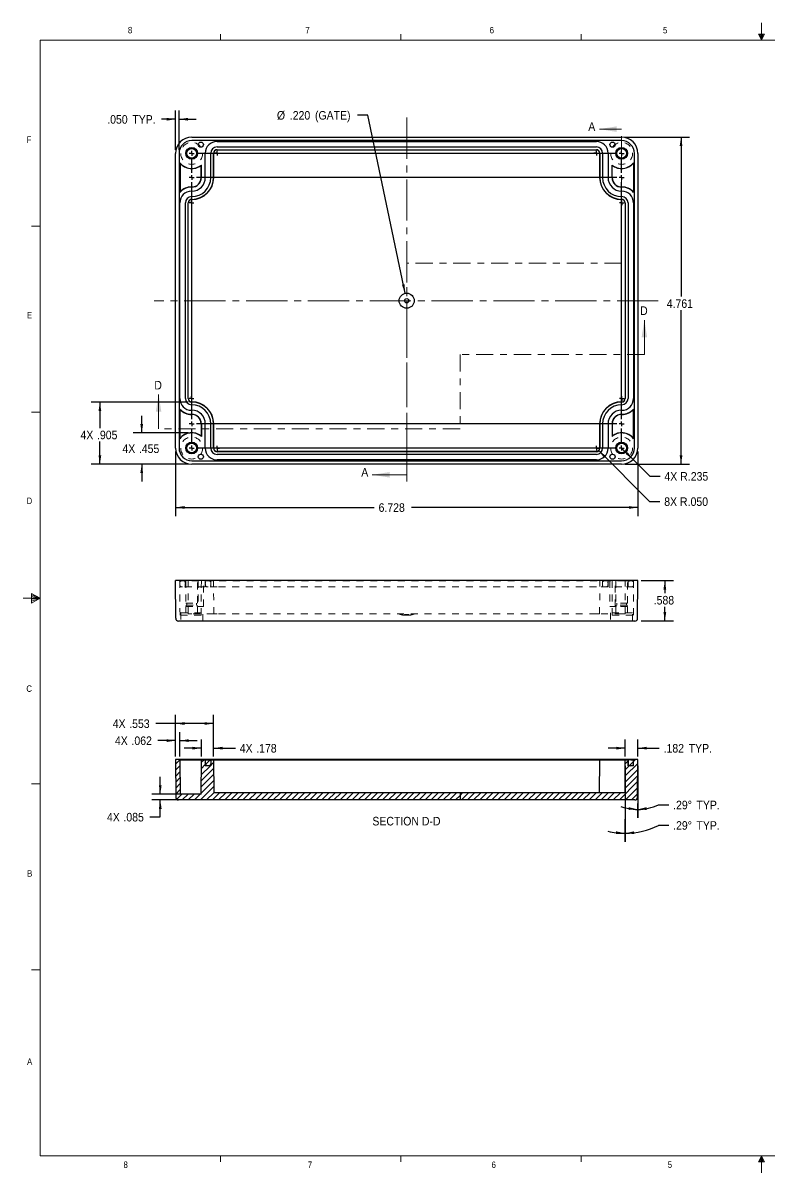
# Model space of a CAD drawing. Header units: inches. Extents: x 0.3 to 21.8, y 0.2 to 27.1.
# Drawn here: x 0.27 to 11.15, y 0.16 to 16.91 of the extents above; entities that cross this region are included whole.
import ezdxf

# ---------------------------------------------------------------- set-up
doc = ezdxf.new("R2010")
doc.units = ezdxf.units.IN
doc.header["$MEASUREMENT"] = 0
for name, pattern in [('SLD-Center', [0.75, 0.6, -0.05, 0.05, -0.05]), ('SLD-Dashed', [0.075, 0.05, -0.025]), ('SLD-Solid', [0]), ('SLD-Thin-Thick-Chain', [0.4, 0.25, -0.05, 0.05, -0.05])]:
    doc.linetypes.add(name, pattern=pattern)
doc.layers.add('SLD-0', color=7, linetype='SLD-Solid')
doc.styles.add('SLDTEXTSTYLE1', font='GOTHIC.TTF', dxfattribs={"width": 0.913})
doc.dimstyles.new('SLDDIMSTYLE0', dxfattribs={"dimtxt": 0.125, "dimasz": 0.13, "dimexe": 0, "dimexo": 0.0625, "dimgap": 0.03125, "dimtad": 0, "dimtih": 1, "dimtoh": 1, "dimdec": 3, "dimrnd": 1e-09, "dimzin": 12, "dimdsep": 46, "dimtxsty": 'SLDTEXTSTYLE1', "dimsah": 1, "dimcen": 0.09, "dimadec": 0, "dimazin": 3, "dimtfac": 1, "dimtdec": 3, "dimtofl": 0, "dimtmove": 0, "dimatfit": 3, "dimfxl": 1, "dimfrac": 2, "dimtolj": 1, "dimtzin": 12, "dimarcsym": 0})
doc.dimstyles.new('SLDDIMSTYLE1', dxfattribs={"dimtxt": 0.125, "dimasz": 0.13, "dimexe": 0, "dimexo": 0.0625, "dimgap": 0.03125, "dimtad": 0, "dimtih": 1, "dimtoh": 1, "dimdec": 3, "dimrnd": 1e-09, "dimzin": 12, "dimdsep": 46, "dimtxsty": 'SLDTEXTSTYLE1', "dimsah": 1, "dimcen": 0, "dimadec": 0, "dimazin": 3, "dimtfac": 1, "dimtdec": 3, "dimtofl": 0, "dimtmove": 0, "dimatfit": 3, "dimfxl": 1, "dimfrac": 2, "dimtolj": 1, "dimtzin": 12, "dimarcsym": 0})
doc.dimstyles.new('SLDDIMSTYLE13', dxfattribs={"dimtxt": 0.125, "dimasz": 0.13, "dimexe": 0, "dimexo": 0.0625, "dimgap": 0.03125, "dimtad": 0, "dimtih": 1, "dimtoh": 1, "dimdec": 4, "dimzin": 12, "dimdsep": 46, "dimtxsty": 'SLDTEXTSTYLE1', "dimsah": 1, "dimcen": 0.09, "dimazin": 3, "dimtfac": 1, "dimtofl": 0, "dimtmove": 0, "dimatfit": 3, "dimfxl": 1, "dimfrac": 2, "dimtolj": 1, "dimtzin": 12, "dimarcsym": 0})
doc.dimstyles.new('SLDDIMSTYLE2', dxfattribs={"dimtxt": 0.125, "dimasz": 0.13, "dimexe": 0, "dimexo": 0.0625, "dimgap": 0.03125, "dimtad": 0, "dimtih": 1, "dimtoh": 1, "dimdec": 3, "dimrnd": 1e-09, "dimzin": 4, "dimdsep": 46, "dimtxsty": 'SLDTEXTSTYLE1', "dimsah": 1, "dimcen": 0, "dimadec": 0, "dimazin": 1, "dimtfac": 1, "dimtdec": 3, "dimtofl": 0, "dimtmove": 0, "dimatfit": 3, "dimfxl": 1, "dimfrac": 2, "dimtolj": 1, "dimtzin": 12, "dimarcsym": 0})
doc.dimstyles.new('SLDDIMSTYLE3', dxfattribs={"dimtxt": 0.125, "dimasz": 0.13, "dimexe": 0, "dimexo": 0.0625, "dimgap": 0.03125, "dimtad": 0, "dimtih": 1, "dimtoh": 1, "dimdec": 3, "dimrnd": 1e-09, "dimzin": 12, "dimdsep": 46, "dimtxsty": 'SLDTEXTSTYLE1', "dimsah": 1, "dimcen": 0.09, "dimadec": 0, "dimazin": 3, "dimtfac": 1, "dimtdec": 3, "dimtmove": 0, "dimatfit": 0, "dimfxl": 1, "dimfrac": 2, "dimtolj": 1, "dimtzin": 12, "dimarcsym": 0})
doc.dimstyles.new('SLDDIMSTYLE4', dxfattribs={"dimtxt": 0.125, "dimasz": 0.13, "dimexe": 0, "dimexo": 0.0625, "dimgap": 0.03125, "dimtad": 0, "dimtih": 1, "dimtoh": 1, "dimdec": 3, "dimrnd": 1e-09, "dimzin": 4, "dimdsep": 46, "dimtxsty": 'SLDTEXTSTYLE1', "dimsah": 1, "dimcen": 0.09, "dimadec": 0, "dimazin": 1, "dimtfac": 1, "dimtdec": 3, "dimtmove": 0, "dimatfit": 0, "dimfxl": 1, "dimfrac": 2, "dimtolj": 1, "dimtzin": 12, "dimarcsym": 0})
doc.dimstyles.new('SLDDIMSTYLE5', dxfattribs={"dimtxt": 0.125, "dimasz": 0.13, "dimexe": 0, "dimexo": 0.0625, "dimgap": 0.03125, "dimtad": 0, "dimtih": 1, "dimtoh": 1, "dimdec": 3, "dimrnd": 1e-09, "dimzin": 4, "dimdsep": 46, "dimtxsty": 'SLDTEXTSTYLE1', "dimsah": 1, "dimcen": 0, "dimadec": 0, "dimazin": 1, "dimtfac": 1, "dimtdec": 3, "dimtofl": 0, "dimtmove": 0, "dimatfit": 3, "dimfxl": 1, "dimfrac": 2, "dimtolj": 1, "dimtzin": 12, "dimarcsym": 0})

# ---------------------------------------------------------------- blocks, each defined once
blk = doc.blocks.new('*D9')
at = {"layer": 'SLD-0'}
for p, q in [((9.037, 15.245), (9.977, 15.245)), ((9.852, 15.245), (9.852, 12.924)), ((9.852, 10.484), (9.852, 12.725)), ((9.037, 10.484), (9.977, 10.484))]:
    blk.add_line(p, q, dxfattribs=at)
for points in [[(9.852, 15.245), (9.832, 15.115), (9.872, 15.115)], [(9.852, 10.484), (9.872, 10.614), (9.832, 10.614)]]:
    blk.add_solid(points, dxfattribs=at)
at = {"layer": 'SLD-0', "insert": (9.644, 12.885), "char_height": 0.125, "attachment_point": 1, "style": 'SLDTEXTSTYLE1'}
blk.add_mtext('4.761', dxfattribs=at)
blk = doc.blocks.new('*D10')
at = {"layer": 'SLD-0'}
for p, q in [((2.494, 10.669), (2.494, 9.729)), ((9.222, 10.669), (9.222, 9.729)), ((2.494, 9.854), (5.386, 9.854)), ((9.222, 9.854), (5.927, 9.854))]:
    blk.add_line(p, q, dxfattribs=at)
for points in [[(2.494, 9.854), (2.624, 9.834), (2.624, 9.874)], [(9.222, 9.854), (9.092, 9.874), (9.092, 9.834)]]:
    blk.add_solid(points, dxfattribs=at)
at = {"layer": 'SLD-0', "insert": (5.449, 9.915), "char_height": 0.125, "attachment_point": 1, "style": 'SLDTEXTSTYLE1'}
blk.add_mtext('6.728', dxfattribs=at)
blk = doc.blocks.new('*D11')
at = {"layer": 'SLD-0'}
for p, q in [((8.987, 10.719), (9.153, 10.553)), ((9.153, 10.553), (9.397, 10.308)), ((9.397, 10.308), (9.547, 10.308))]:
    blk.add_line(p, q, dxfattribs=at)
blk.add_solid([(9.153, 10.553), (9.075, 10.659), (9.047, 10.631)], dxfattribs=at)
at = {"layer": 'SLD-0', "char_height": 0.125, "attachment_point": 1, "style": 'SLDTEXTSTYLE1'}
for s, insert in [('4X R', (9.61, 10.369)), ('.235', (9.951, 10.369))]:
    blk.add_mtext(s, dxfattribs=dict(at, insert=insert))
blk = doc.blocks.new('*D12')
at = {"layer": 'SLD-0'}
for p, q in [((8.654, 10.681), (9.394, 9.94)), ((9.394, 9.94), (9.544, 9.94))]:
    blk.add_line(p, q, dxfattribs=at)
blk.add_solid([(8.654, 10.681), (8.732, 10.575), (8.76, 10.603)], dxfattribs=at)
at = {"layer": 'SLD-0', "char_height": 0.125, "attachment_point": 1, "style": 'SLDTEXTSTYLE1'}
for s, insert in [('8X R', (9.607, 10.001)), ('.050', (9.948, 10.001))]:
    blk.add_mtext(s, dxfattribs=dict(at, insert=insert))
blk = doc.blocks.new('*D13')
at = {"layer": 'SLD-0'}
for p, q in [((2.001, 10.939), (2.001, 11.189)), ((2.679, 10.939), (1.876, 10.939)), ((2.679, 10.484), (1.876, 10.484)), ((2.001, 10.484), (2.001, 10.234))]:
    blk.add_line(p, q, dxfattribs=at)
for points in [[(2.001, 10.939), (2.021, 11.069), (1.981, 11.069)], [(2.001, 10.484), (1.981, 10.354), (2.021, 10.354)]]:
    blk.add_solid(points, dxfattribs=at)
at = {"layer": 'SLD-0', "char_height": 0.125, "attachment_point": 1, "style": 'SLDTEXTSTYLE1'}
for s, insert in [('4X ', (1.72, 10.772)), ('.455', (1.96, 10.772))]:
    blk.add_mtext(s, dxfattribs=dict(at, insert=insert))
blk = doc.blocks.new('*D14')
at = {"layer": 'SLD-0'}
for p, q in [((2.676, 11.389), (1.267, 11.389)), ((1.392, 11.389), (1.392, 11.011)), ((1.392, 10.484), (1.392, 10.813)), ((2.679, 10.484), (1.267, 10.484))]:
    blk.add_line(p, q, dxfattribs=at)
for points in [[(1.392, 11.389), (1.372, 11.259), (1.412, 11.259)], [(1.392, 10.484), (1.412, 10.614), (1.372, 10.614)]]:
    blk.add_solid(points, dxfattribs=at)
at = {"layer": 'SLD-0', "char_height": 0.125, "attachment_point": 1, "style": 'SLDTEXTSTYLE1'}
for s, insert in [('4X ', (1.11, 10.972)), ('.905', (1.35, 10.972))]:
    blk.add_mtext(s, dxfattribs=dict(at, insert=insert))
blk = doc.blocks.new('*D15')
at = {"layer": 'SLD-0'}
for p, q in [((2.494, 15.06), (2.494, 15.632)), ((2.544, 15.06), (2.544, 15.632)), ((2.494, 15.507), (2.291, 15.507)), ((2.544, 15.507), (2.794, 15.507))]:
    blk.add_line(p, q, dxfattribs=at)
for points in [[(2.494, 15.507), (2.364, 15.527), (2.364, 15.487)], [(2.544, 15.507), (2.674, 15.487), (2.674, 15.527)]]:
    blk.add_solid(points, dxfattribs=at)
at = {"layer": 'SLD-0', "char_height": 0.125, "attachment_point": 1, "style": 'SLDTEXTSTYLE1'}
for s, insert in [('.050', (1.499, 15.567)), (' TYP. ', (1.822, 15.567))]:
    blk.add_mtext(s, dxfattribs=dict(at, insert=insert))
blk = doc.blocks.new('*D16')
at = {"layer": 'SLD-0'}
for p, q in [((5.291, 15.565), (5.141, 15.565)), ((5.835, 12.972), (5.291, 15.565))]:
    blk.add_line(p, q, dxfattribs=at)
blk.add_solid([(5.835, 12.972), (5.828, 13.104), (5.789, 13.096)], dxfattribs=at)
at = {"layer": 'SLD-0', "char_height": 0.125, "attachment_point": 1, "style": 'SLDTEXTSTYLE1'}
for s, insert in [('%%c', (3.969, 15.626)), ('.220', (4.157, 15.626)), (' (GATE)', (4.481, 15.626))]:
    blk.add_mtext(s, dxfattribs=dict(at, insert=insert))
blk = doc.blocks.new('SW_CENTERMARKSYMBOL_0')
at = {"layer": 'SLD-0', "color": 0}
for q in [(-0.035, 0), (0, 0.035), (0, -0.035), (0.035, 0)]:
    blk.add_line((0, 0), q, dxfattribs=at)
blk = doc.blocks.new('SW_CENTERMARKSYMBOL_1')
at = {"layer": 'SLD-0', "color": 0}
for q in [(-0.035, 0), (0, 0.035), (0, -0.035), (0.035, 0)]:
    blk.add_line((0, 0), q, dxfattribs=at)
blk = doc.blocks.new('SW_CENTERMARKSYMBOL_2')
at = {"layer": 'SLD-0', "color": 0}
for q in [(-0.035, 0), (0, 0.035), (0, -0.035), (0.035, 0)]:
    blk.add_line((0, 0), q, dxfattribs=at)
blk = doc.blocks.new('SW_CENTERMARKSYMBOL_3')
at = {"layer": 'SLD-0', "color": 0}
for q in [(-0.035, 0), (0, 0.035), (0, -0.035), (0.035, 0)]:
    blk.add_line((0, 0), q, dxfattribs=at)
blk = doc.blocks.new('SW_CENTERMARKSYMBOL_4')
at = {"layer": 'SLD-0', "color": 0}
for q in [(-0.035, 0), (0, 0.035), (0, -0.035), (0.035, 0)]:
    blk.add_line((0, 0), q, dxfattribs=at)
blk = doc.blocks.new('SW_CENTERMARKSYMBOL_5')
at = {"layer": 'SLD-0', "color": 0}
for q in [(-0.035, 0), (0, 0.035), (0, -0.035), (0.035, 0)]:
    blk.add_line((0, 0), q, dxfattribs=at)
blk = doc.blocks.new('SW_CENTERMARKSYMBOL_6')
at = {"layer": 'SLD-0', "color": 0}
for q in [(-0.035, 0), (0, 0.035), (0, -0.035), (0.035, 0)]:
    blk.add_line((0, 0), q, dxfattribs=at)
blk = doc.blocks.new('SW_CENTERMARKSYMBOL_7')
at = {"layer": 'SLD-0', "color": 0}
for q in [(-0.035, 0), (0, 0.035), (0, -0.035), (0.035, 0)]:
    blk.add_line((0, 0), q, dxfattribs=at)
blk = doc.blocks.new('SW_CENTERMARKSYMBOL_8')
at = {"layer": 'SLD-0', "color": 0}
for p, q in [((-6.258, 4.291), (-6.293, 4.291)), ((-6.258, 4.291), (-6.258, 4.326)), ((-6.258, 4.291), (-6.258, 4.256)), ((-6.258, 4.291), (-6.223, 4.291)), ((-6.258, 4.009), (-6.258, 4.221)), ((-0.07, 4.291), (-6.188, 4.291)), ((0, 4.291), (-0.035, 4.291)), ((0, 4.291), (0, 4.326)), ((0, 4.291), (0, 4.256)), ((0, 4.291), (0.035, 4.291)), ((0, 4.009), (0, 4.221)), ((-6.258, 3.939), (-6.293, 3.939)), ((-6.258, 3.939), (-6.258, 3.974)), ((-6.258, 3.939), (-6.258, 3.904)), ((-6.258, 3.939), (-6.223, 3.939)), ((-6.258, 0.422), (-6.258, 3.869)), ((-0.07, 3.939), (-6.188, 3.939)), ((0, 3.939), (-0.035, 3.939)), ((0, 3.939), (0, 3.974)), ((0, 3.939), (0, 3.904)), ((0, 3.939), (0.035, 3.939)), ((0, 0.422), (0, 3.869)), ((-6.258, 0.352), (-6.293, 0.352)), ((-6.258, 0.352), (-6.258, 0.387)), ((-6.258, 0.352), (-6.258, 0.317)), ((-6.258, 0.352), (-6.223, 0.352)), ((-0.07, 0.352), (-6.188, 0.352)), ((0, 0.352), (-0.035, 0.352)), ((0, 0.352), (0, 0.387)), ((0, 0.352), (0, 0.317)), ((0, 0.352), (0.035, 0.352)), ((-6.258, 0.07), (-6.258, 0.282)), ((0, 0.07), (0, 0.282)), ((-6.258, 0), (-6.293, 0)), ((-6.258, 0), (-6.258, 0.035)), ((-6.258, 0), (-6.258, -0.035)), ((-6.258, 0), (-6.223, 0)), ((-0.07, 0), (-6.188, 0)), ((0, 0), (-0.035, 0)), ((0, 0), (0, 0.035)), ((0, 0), (0, -0.035)), ((0, 0), (0.035, 0))]:
    blk.add_line(p, q, dxfattribs=at)
blk = doc.blocks.new('*D44')
at = {"layer": 'SLD-0'}
for p, q in [((9.272, 8.789), (9.741, 8.789)), ((9.616, 8.789), (9.616, 8.605)), ((9.616, 8.201), (9.616, 8.407)), ((9.272, 8.201), (9.741, 8.201))]:
    blk.add_line(p, q, dxfattribs=at)
for points in [[(9.616, 8.789), (9.596, 8.659), (9.636, 8.659)], [(9.616, 8.201), (9.636, 8.331), (9.596, 8.331)]]:
    blk.add_solid(points, dxfattribs=at)
at = {"layer": 'SLD-0', "insert": (9.454, 8.566), "char_height": 0.125, "attachment_point": 1, "style": 'SLDTEXTSTYLE1'}
blk.add_mtext('.588', dxfattribs=at)
blk = doc.blocks.new('*D45')
at = {"layer": 'SLD-0'}
for p, q in [((9.04, 6.229), (9.04, 6.474)), ((9.222, 6.229), (9.222, 6.474)), ((9.04, 6.349), (8.79, 6.349)), ((9.222, 6.349), (9.535, 6.349))]:
    blk.add_line(p, q, dxfattribs=at)
for points in [[(9.04, 6.349), (8.91, 6.369), (8.91, 6.329)], [(9.222, 6.349), (9.352, 6.329), (9.352, 6.369)]]:
    blk.add_solid(points, dxfattribs=at)
at = {"layer": 'SLD-0', "char_height": 0.125, "attachment_point": 1, "style": 'SLDTEXTSTYLE1'}
for s, insert in [('.182', (9.598, 6.41)), (' TYP.', (9.921, 6.41))]:
    blk.add_mtext(s, dxfattribs=dict(at, insert=insert))
blk = doc.blocks.new('*D46')
at = {"layer": 'SLD-0'}
for p, q in [((2.494, 6.229), (2.494, 6.584)), ((2.556, 6.229), (2.556, 6.584)), ((2.494, 6.459), (2.237, 6.459)), ((2.556, 6.459), (2.806, 6.459))]:
    blk.add_line(p, q, dxfattribs=at)
for points in [[(2.494, 6.459), (2.364, 6.479), (2.364, 6.439)], [(2.556, 6.459), (2.686, 6.439), (2.686, 6.479)]]:
    blk.add_solid(points, dxfattribs=at)
at = {"layer": 'SLD-0', "char_height": 0.125, "attachment_point": 1, "style": 'SLDTEXTSTYLE1'}
for s, insert in [('4X ', (1.611, 6.52)), ('.062', (1.852, 6.52))]:
    blk.add_mtext(s, dxfattribs=dict(at, insert=insert))
blk = doc.blocks.new('*D47')
at = {"layer": 'SLD-0'}
for p, q in [((9.222, 6.094), (9.222, 5.333)), ((9.219, 5.545), (9.218, 5.333)), ((9.524, 5.523), (9.674, 5.523))]:
    blk.add_line(p, q, dxfattribs=at)
for start, end in [(250.2248, 269.71), (270, 294.5935)]:
    blk.add_arc((9.222, 6.183), 0.726, start, end, dxfattribs=at)
for points in [[(9.218, 5.458), (9.091, 5.49), (9.087, 5.45)], [(9.222, 5.458), (9.353, 5.449), (9.35, 5.489)]]:
    blk.add_solid(points, dxfattribs=at)
at = {"layer": 'SLD-0', "char_height": 0.125, "attachment_point": 1, "style": 'SLDTEXTSTYLE1'}
for s, insert in [('.29°', (9.737, 5.584)), (' TYP.', (10.034, 5.584))]:
    blk.add_mtext(s, dxfattribs=dict(at, insert=insert))
blk = doc.blocks.new('*D48')
at = {"layer": 'SLD-0'}
for p, q in [((2.869, 6.229), (2.869, 6.474)), ((3.047, 6.229), (3.047, 6.474)), ((2.869, 6.349), (2.619, 6.349)), ((3.047, 6.349), (3.365, 6.349))]:
    blk.add_line(p, q, dxfattribs=at)
for points in [[(2.869, 6.349), (2.739, 6.369), (2.739, 6.329)], [(3.047, 6.349), (3.177, 6.329), (3.177, 6.369)]]:
    blk.add_solid(points, dxfattribs=at)
at = {"layer": 'SLD-0', "char_height": 0.125, "attachment_point": 1, "style": 'SLDTEXTSTYLE1'}
for s, insert in [('4X ', (3.428, 6.41)), ('.178', (3.668, 6.41))]:
    blk.add_mtext(s, dxfattribs=dict(at, insert=insert))
blk = doc.blocks.new('*D49')
at = {"layer": 'SLD-0'}
for p, q in [((2.494, 6.708), (2.205, 6.708)), ((2.494, 6.229), (2.494, 6.833)), ((3.047, 6.708), (2.494, 6.708)), ((3.047, 6.229), (3.047, 6.833))]:
    blk.add_line(p, q, dxfattribs=at)
for points in [[(2.494, 6.708), (2.624, 6.688), (2.624, 6.728)], [(3.047, 6.708), (2.917, 6.728), (2.917, 6.688)]]:
    blk.add_solid(points, dxfattribs=at)
at = {"layer": 'SLD-0', "char_height": 0.125, "attachment_point": 1, "style": 'SLDTEXTSTYLE1'}
for s, insert in [('4X ', (1.579, 6.768)), ('.553', (1.819, 6.768))]:
    blk.add_mtext(s, dxfattribs=dict(at, insert=insert))
blk = doc.blocks.new('*D50')
at = {"layer": 'SLD-0'}
for p, q in [((2.271, 5.68), (2.271, 5.93)), ((2.819, 5.68), (2.146, 5.68)), ((2.819, 5.595), (2.146, 5.595)), ((2.271, 5.347), (2.271, 5.595)), ((2.121, 5.347), (2.271, 5.347))]:
    blk.add_line(p, q, dxfattribs=at)
for points in [[(2.271, 5.68), (2.291, 5.81), (2.251, 5.81)], [(2.271, 5.595), (2.251, 5.465), (2.291, 5.465)]]:
    blk.add_solid(points, dxfattribs=at)
at = {"layer": 'SLD-0', "char_height": 0.125, "attachment_point": 1, "style": 'SLDTEXTSTYLE1'}
for s, insert in [('4X ', (1.495, 5.407)), ('.085', (1.735, 5.407))]:
    blk.add_mtext(s, dxfattribs=dict(at, insert=insert))
blk = doc.blocks.new('*D51')
at = {"layer": 'SLD-0'}
for p, q in [((9.04, 6.09), (9.04, 4.985)), ((9.037, 5.648), (9.034, 4.985)), ((9.524, 5.226), (9.674, 5.226))]:
    blk.add_line(p, q, dxfattribs=at)
for start, end in [(270, 296.9118), (256.3956, 269.71)]:
    blk.add_arc((9.04, 6.179), 1.07, start, end, dxfattribs=at)
for points in [[(9.035, 5.11), (8.906, 5.138), (8.903, 5.098)], [(9.04, 5.11), (9.171, 5.098), (9.168, 5.138)]]:
    blk.add_solid(points, dxfattribs=at)
at = {"layer": 'SLD-0', "char_height": 0.125, "attachment_point": 1, "style": 'SLDTEXTSTYLE1'}
for s, insert in [('.29°', (9.737, 5.286)), (' TYP.', (10.034, 5.286))]:
    blk.add_mtext(s, dxfattribs=dict(at, insert=insert))

msp = doc.modelspace()

# ---------------------------------------------------------------- hatches: boundary and pattern name
at = {"linetype": 'SLD-Solid', "lineweight": 0}
h = msp.add_hatch(dxfattribs=at)
h.set_pattern_fill('ANSI31', scale=0.5, style=0)
edge = h.paths.add_edge_path(flags=0)
edge.add_line((6.6343, 5.59543), (6.6343, 5.69843))
edge.add_line((6.6343, 5.69843), (3.04936, 5.69843))
edge.add_line((3.04936, 5.69843), (3.04693, 6.17943))
edge.add_line((3.04693, 6.17943), (3.00693, 6.17943))
edge.add_line((3.00693, 6.17943), (3.00693, 6.09343))
edge.add_line((3.00693, 6.09343), (2.92693, 6.09343))
edge.add_line((2.92693, 6.09343), (2.92693, 6.17943))
edge.add_line((2.92693, 6.17943), (2.86893, 6.17943))
edge.add_line((2.86893, 6.17943), (2.8664, 5.68043))
edge.add_line((2.8664, 5.68043), (2.55846, 5.68043))
edge.add_line((2.55846, 5.68043), (2.55593, 6.17943))
edge.add_line((2.55593, 6.17943), (2.54393, 6.17943))
edge.add_line((2.54393, 6.17943), (2.54393, 6.18343))
edge.add_line((2.54393, 6.18343), (2.49393, 6.18343))
edge.add_line((2.49393, 6.18343), (2.49671, 5.63522))
edge.add_arc((2.5367, 5.63543), 0.04, 180.29, 270)
edge.add_line((2.5367, 5.59543), (6.6343, 5.59543))
h = msp.add_hatch(dxfattribs=at)
h.set_pattern_fill('ANSI31', scale=0.5, style=0)
edge = h.paths.add_edge_path(flags=0)
edge.add_spline(control_points=[(2.96693, 6.09343), (2.99799, 6.09343), (3.00716, 6.0993), (3.00682, 6.17355), (3.00136, 6.17943), (2.96693, 6.17943)], knot_values=[0, 0, 0, 0, 0.45, 0.55, 1, 1, 1, 1], weights=[1, 1, 1, 1, 1, 1], degree=3, periodic=0)
edge.add_spline(control_points=[(2.96693, 6.17943), (2.9325, 6.17943), (2.92704, 6.17355), (2.9267, 6.0993), (2.93587, 6.09343), (2.96693, 6.09343)], knot_values=[0, 0, 0, 0, 0.45, 0.55, 1, 1, 1, 1], weights=[1, 1, 1, 1, 1, 1], degree=3, periodic=0)
h = msp.add_hatch(dxfattribs=at)
h.set_pattern_fill('ANSI31', scale=0.5, style=0)
edge = h.paths.add_edge_path(flags=0)
edge.add_line((9.03993, 6.17943), (9.0375, 5.69843))
edge.add_line((9.0375, 5.69843), (6.6343, 5.69843))
edge.add_line((6.6343, 5.69843), (6.6343, 5.59543))
edge.add_line((6.6343, 5.59543), (9.17916, 5.59543))
edge.add_arc((9.17916, 5.63543), 0.04, 270, 359.71)
edge.add_line((9.21916, 5.63522), (9.22193, 6.18343))
edge.add_line((9.22193, 6.18343), (9.17193, 6.18343))
edge.add_line((9.17193, 6.18343), (9.17193, 6.17943))
edge.add_line((9.17193, 6.17943), (9.15993, 6.17943))
edge.add_line((9.15993, 6.17943), (9.15993, 6.09343))
edge.add_line((9.15993, 6.09343), (9.07993, 6.09343))
edge.add_line((9.07993, 6.09343), (9.07993, 6.17943))
edge.add_line((9.07993, 6.17943), (9.03993, 6.17943))
h = msp.add_hatch(dxfattribs=at)
h.set_pattern_fill('ANSI31', scale=0.5, style=0)
edge = h.paths.add_edge_path(flags=0)
edge.add_spline(control_points=[(9.11993, 6.17943), (9.0855, 6.17943), (9.08004, 6.17355), (9.0797, 6.0993), (9.08887, 6.09343), (9.11993, 6.09343)], knot_values=[0, 0, 0, 0, 0.45, 0.55, 1, 1, 1, 1], weights=[1, 1, 1, 1, 1, 1], degree=3, periodic=0)
edge.add_spline(control_points=[(9.11993, 6.09343), (9.15099, 6.09343), (9.16016, 6.0993), (9.15982, 6.17355), (9.15436, 6.17943), (9.11993, 6.17943)], knot_values=[0, 0, 0, 0, 0.45, 0.55, 1, 1, 1, 1], weights=[1, 1, 1, 1, 1, 1], degree=3, periodic=0)

# ---------------------------------------------------------------- linework, layer by layer
at = {"color": 7, "linetype": 'SLD-Solid', "lineweight": 0}
for p, q in [((3.14788, 16.6606), (3.14788, 16.7454)), ((5.77288, 16.6606), (5.77288, 16.7454)), ((8.39788, 16.6606), (8.39788, 16.7454)), ((10.9809, 16.74622), (11.067, 16.74622)), ((11.02288, 16.6606), (10.9809, 16.74622)), ((11.02288, 16.6606), (10.98907, 16.74622)), ((11.02288, 16.6606), (11.00855, 16.74622)), ((11.02288, 16.6606), (11.02288, 16.9083)), ((11.02288, 16.6606), (11.03583, 16.74622)), ((11.02288, 16.6606), (11.04596, 16.74622)), ((11.02288, 16.6606), (11.067, 16.74622)), ((0.52288, 16.6606), (21.52288, 16.6606)), ((0.52288, 16.6606), (0.52288, 0.4106)), ((8.98693, 15.36297), (8.66271, 15.36297)), ((0.52288, 13.9516), (0.39788, 13.9516)), ((9.31794, 12.08306), (9.31794, 12.58306)), ((2.24645, 10.9986), (2.24645, 11.4986)), ((0.52288, 11.2436), (0.39788, 11.2436)), ((5.85793, 10.32925), (5.35793, 10.32925)), ((0.39889, 8.60114), (0.39889, 8.46233)), ((0.52288, 8.5356), (0.39889, 8.60114)), ((0.39889, 8.58268), (0.52288, 8.5356)), ((0.39889, 8.55872), (0.52288, 8.5356)), ((0.52288, 8.5356), (0.27288, 8.5356)), ((0.39889, 8.46233), (0.52288, 8.5356)), ((0.39889, 8.48964), (0.52288, 8.5356)), ((0.39889, 8.51635), (0.52288, 8.5356)), ((0.52288, 5.8276), (0.39788, 5.8276)), ((0.52288, 3.1196), (0.39788, 3.1196)), ((21.52288, 0.4106), (0.52288, 0.4106)), ((3.14788, 0.4106), (3.14788, 0.3258)), ((5.77288, 0.4106), (5.77288, 0.3258)), ((8.39788, 0.4106), (8.39788, 0.3258)), ((11.02288, 0.4106), (10.9809, 0.32498)), ((11.02288, 0.4106), (10.98907, 0.32498)), ((11.02288, 0.4106), (11.00855, 0.32498)), ((11.02288, 0.4106), (11.02288, 0.16291)), ((11.02288, 0.4106), (11.067, 0.32498)), ((11.02288, 0.4106), (11.04596, 0.32498)), ((11.02288, 0.4106), (11.03583, 0.32498)), ((10.9809, 0.32498), (11.067, 0.32498))]:
    msp.add_line(p, q, dxfattribs=at)
at = {"color": 7, "linetype": 'SLD-Solid', "lineweight": 30}
for p, q in [((2.72893, 15.2453), (8.98693, 15.2453)), ((8.98693, 15.1953), (2.72893, 15.1953)), ((3.09693, 15.1833), (8.61893, 15.1833)), ((3.09693, 15.1033), (8.61893, 15.1033)), ((2.49393, 10.7193), (2.49393, 15.0103)), ((2.54393, 15.0103), (2.54393, 10.7193)), ((2.92693, 14.6583), (2.92693, 15.0133)), ((3.00693, 14.6583), (3.00693, 15.0133)), ((3.04693, 14.6583), (3.04693, 15.0133)), ((3.04937, 14.6583), (3.04937, 15.0133)), ((3.09693, 15.0633), (8.61893, 15.0633)), ((3.09693, 15.06086), (8.61893, 15.06086)), ((8.6665, 15.0133), (8.6665, 14.6583)), ((8.66893, 15.0133), (8.66893, 14.6583)), ((8.70893, 15.0133), (8.70893, 14.6583)), ((8.78893, 15.0133), (8.78893, 14.6583)), ((9.17193, 10.7193), (9.17193, 15.0103)), ((9.22193, 15.0103), (9.22193, 10.7193)), ((2.55593, 14.87439), (2.55593, 14.44223)), ((2.55846, 14.86727), (2.55846, 14.44871)), ((2.8664, 14.6583), (2.8664, 14.83532)), ((2.86893, 14.6583), (2.86893, 14.84059)), ((8.84693, 14.6583), (8.84693, 14.84059)), ((8.84946, 14.6583), (8.84946, 14.83532)), ((9.1574, 14.86727), (9.1574, 14.44871)), ((9.15993, 14.87439), (9.15993, 14.44223)), ((2.72593, 14.52082), (2.72893, 14.52082)), ((2.72593, 14.5183), (2.72893, 14.5183)), ((2.72593, 14.4603), (2.72893, 14.4603)), ((8.98993, 14.52082), (8.98693, 14.52082)), ((8.98993, 14.5183), (8.98693, 14.5183)), ((8.98693, 14.4603), (8.98993, 14.4603)), ((2.55593, 11.4393), (2.55593, 14.2903)), ((2.63593, 11.4393), (2.63593, 14.2903)), ((2.67593, 11.4393), (2.67593, 14.2903)), ((2.67836, 11.4393), (2.67836, 14.2903)), ((2.72593, 14.3803), (2.72893, 14.3803)), ((2.72593, 14.3403), (2.72893, 14.3403)), ((2.72593, 14.33786), (2.72893, 14.33786)), ((8.98693, 14.3803), (8.98993, 14.3803)), ((8.98693, 14.3403), (8.98993, 14.3403)), ((8.98693, 14.33786), (8.98993, 14.33786)), ((9.0375, 14.2903), (9.0375, 11.4393)), ((9.03993, 14.2903), (9.03993, 11.4393)), ((9.07993, 14.2903), (9.07993, 11.4393)), ((9.15993, 14.2903), (9.15993, 11.4393)), ((2.72893, 11.39173), (2.72593, 11.39173)), ((2.72893, 11.3893), (2.72593, 11.3893)), ((8.98993, 11.39173), (8.98693, 11.39173)), ((8.98993, 11.3893), (8.98693, 11.3893)), ((2.55593, 10.85521), (2.55593, 11.28736)), ((2.55846, 10.86232), (2.55846, 11.28089)), ((2.72893, 11.3493), (2.72593, 11.3493)), ((2.72893, 11.2693), (2.72593, 11.2693)), ((8.98993, 11.3493), (8.98693, 11.3493)), ((8.98993, 11.2693), (8.98693, 11.2693)), ((9.1574, 10.86232), (9.1574, 11.28089)), ((9.15993, 10.85521), (9.15993, 11.28736)), ((2.72593, 11.2113), (2.72893, 11.2113)), ((2.72593, 11.20877), (2.72893, 11.20877)), ((2.8664, 11.0713), (2.8664, 10.89428)), ((2.86893, 11.0713), (2.86893, 10.889)), ((2.92693, 10.7163), (2.92693, 11.0713)), ((3.00693, 10.7163), (3.00693, 11.0713)), ((3.04693, 10.7163), (3.04693, 11.0713)), ((3.04937, 10.7163), (3.04937, 11.0713)), ((8.6665, 11.0713), (8.6665, 10.7163)), ((8.66893, 11.0713), (8.66893, 10.7163)), ((8.70893, 11.0713), (8.70893, 10.7163)), ((8.78893, 11.0713), (8.78893, 10.7163)), ((8.84693, 11.0713), (8.84693, 10.889)), ((8.84946, 11.0713), (8.84946, 10.89428)), ((8.98993, 11.2113), (8.98693, 11.2113)), ((8.98993, 11.20877), (8.98693, 11.20877)), ((8.61893, 10.66873), (3.09693, 10.66873)), ((8.61893, 10.6663), (3.09693, 10.6663)), ((8.61893, 10.6263), (3.09693, 10.6263)), ((2.72893, 10.5343), (8.98693, 10.5343)), ((8.98693, 10.4843), (2.72893, 10.4843)), ((8.61893, 10.5463), (3.09693, 10.5463)), ((2.72893, 8.78855), (2.49393, 8.78855)), ((2.49671, 8.24034), (2.49393, 8.78855)), ((8.98693, 8.78855), (2.72893, 8.78855)), ((9.22193, 8.78855), (8.98693, 8.78855)), ((9.21916, 8.24034), (9.22193, 8.78855)), ((2.72893, 8.20055), (2.5367, 8.20055)), ((8.98693, 8.20055), (2.72893, 8.20055)), ((9.17916, 8.20055), (8.98693, 8.20055)), ((2.49393, 6.18343), (2.49671, 5.63522)), ((2.54393, 6.18343), (2.49393, 6.18343)), ((2.54393, 6.17943), (2.54393, 6.18343)), ((2.72893, 6.18343), (2.54393, 6.18343)), ((2.54393, 6.17943), (2.55593, 6.17943)), ((2.55593, 6.17943), (2.55846, 5.68043)), ((2.55593, 6.17943), (2.72593, 6.17943)), ((2.72593, 6.17943), (2.72893, 6.17943)), ((8.98693, 6.18343), (2.72893, 6.18343)), ((2.72893, 6.17943), (2.86893, 6.17943)), ((2.8664, 5.68043), (2.86893, 6.17943)), ((2.86893, 6.17943), (2.92693, 6.17943)), ((2.92693, 6.17943), (2.92693, 6.09343)), ((2.92693, 6.17943), (2.96693, 6.17943)), ((3.00693, 6.09343), (2.92693, 6.09343)), ((3.00693, 6.17943), (2.96693, 6.17943)), ((3.00693, 6.17943), (3.00693, 6.09343)), ((3.00693, 6.17943), (3.04693, 6.17943)), ((3.04693, 6.17943), (3.04937, 5.69843)), ((3.04693, 6.17943), (3.09693, 6.17943)), ((3.09693, 6.17943), (8.61893, 6.17943)), ((8.61893, 6.17943), (8.66893, 6.17943)), ((8.6665, 5.69843), (8.66893, 6.17943)), ((8.66893, 6.17943), (8.98693, 6.17943)), ((9.17193, 6.18343), (8.98693, 6.18343)), ((8.98693, 6.17943), (8.98993, 6.17943)), ((8.98993, 6.17943), (9.03993, 6.17943)), ((9.0375, 5.69843), (9.03993, 6.17943)), ((9.03993, 6.17943), (9.07993, 6.17943)), ((9.07993, 6.09343), (9.07993, 6.17943)), ((9.11993, 6.17943), (9.07993, 6.17943)), ((9.15993, 6.09343), (9.07993, 6.09343)), ((9.11993, 6.17943), (9.15993, 6.17943)), ((9.15993, 6.09343), (9.15993, 6.17943)), ((9.15993, 6.17943), (9.17193, 6.17943)), ((9.17193, 6.18343), (9.17193, 6.17943)), ((9.22193, 6.18343), (9.17193, 6.18343)), ((9.21916, 5.63522), (9.22193, 6.18343)), ((6.6343, 5.69843), (3.04937, 5.69843)), ((6.6343, 5.69843), (6.6343, 5.59543)), ((9.0375, 5.69843), (6.6343, 5.69843)), ((6.6343, 5.59543), (2.5367, 5.59543)), ((2.8664, 5.68043), (2.55846, 5.68043)), ((9.17916, 5.59543), (6.6343, 5.59543))]:
    msp.add_line(p, q, dxfattribs=at)
at = {"color": 7, "linetype": 'SLD-Thin-Thick-Chain', "lineweight": 0}
for p, q in [((8.98693, 15.0103), (8.98693, 15.36297)), ((8.98693, 15.0103), (8.98693, 13.41344)), ((8.98693, 13.41344), (5.85793, 13.41344)), ((5.85793, 13.41344), (5.85793, 10.4843)), ((9.31794, 12.08306), (6.6343, 12.08306)), ((6.6343, 12.08306), (6.6343, 10.9986)), ((6.6343, 10.9986), (2.24645, 10.9986)), ((5.85793, 10.4843), (5.85793, 10.32925))]:
    msp.add_line(p, q, dxfattribs=at)
at = {"color": 7, "linetype": 'SLD-Dashed', "lineweight": 0}
for p, q in [((2.72593, 14.4603), (2.72556, 14.4603)), ((2.72931, 14.4603), (2.72893, 14.4603)), ((8.98693, 14.4603), (8.98656, 14.4603)), ((8.99031, 14.4603), (8.98993, 14.4603)), ((2.72556, 14.3803), (2.72593, 14.3803)), ((2.72893, 14.3803), (2.72931, 14.3803)), ((8.98656, 14.3803), (8.98693, 14.3803)), ((8.98993, 14.3803), (8.99031, 14.3803)), ((2.72593, 11.3493), (2.72556, 11.3493)), ((2.72556, 11.2693), (2.72593, 11.2693)), ((2.72931, 11.3493), (2.72893, 11.3493)), ((2.72893, 11.2693), (2.72931, 11.2693)), ((8.98693, 11.3493), (8.98656, 11.3493)), ((8.98656, 11.2693), (8.98693, 11.2693)), ((8.99031, 11.3493), (8.98993, 11.3493)), ((8.98993, 11.2693), (8.99031, 11.2693)), ((2.54393, 8.78455), (2.54393, 8.78855)), ((2.54393, 8.78455), (2.72893, 8.78455)), ((2.55593, 8.69855), (2.55593, 8.78455)), ((2.63593, 8.69855), (2.63593, 8.78455)), ((2.64293, 8.78455), (2.64293, 8.46055)), ((2.67836, 8.30355), (2.67593, 8.78455)), ((2.72893, 8.78455), (8.98693, 8.78455)), ((2.81493, 8.46055), (2.81493, 8.78455)), ((2.82393, 8.78455), (2.82393, 8.41355)), ((2.89893, 8.41355), (2.89893, 8.78455)), ((2.92693, 8.69855), (2.92693, 8.78455)), ((3.00693, 8.69855), (3.00693, 8.78455)), ((3.04937, 8.30355), (3.04693, 8.78455)), ((8.6665, 8.30355), (8.66893, 8.78455)), ((8.70893, 8.69855), (8.70893, 8.78455)), ((8.78893, 8.69855), (8.78893, 8.78455)), ((8.81693, 8.78455), (8.81693, 8.41355)), ((8.89193, 8.41355), (8.89193, 8.78455)), ((8.90093, 8.78455), (8.90093, 8.46055)), ((8.98693, 8.78455), (9.17193, 8.78455)), ((9.0375, 8.30355), (9.03993, 8.78455)), ((9.07293, 8.46055), (9.07293, 8.78455)), ((9.07993, 8.69855), (9.07993, 8.78455)), ((9.15993, 8.69855), (9.15993, 8.78455)), ((9.17193, 8.78455), (9.17193, 8.78855)), ((2.72593, 8.69855), (2.55593, 8.69855)), ((2.72893, 8.69855), (2.72593, 8.69855)), ((2.92693, 8.69855), (2.72893, 8.69855)), ((3.09693, 8.69855), (2.92693, 8.69855)), ((8.61893, 8.69855), (3.09693, 8.69855)), ((8.78893, 8.69855), (8.61893, 8.69855)), ((8.98693, 8.69855), (8.78893, 8.69855)), ((8.98993, 8.69855), (8.98693, 8.69855)), ((9.15993, 8.69855), (8.98993, 8.69855)), ((2.64293, 8.46055), (2.81493, 8.46055)), ((2.64293, 8.41055), (2.81493, 8.41055)), ((2.64293, 8.41055), (2.64293, 8.32055)), ((2.64893, 8.43055), (2.80893, 8.43055)), ((2.64893, 8.43055), (2.64893, 8.41055)), ((2.65793, 8.46055), (2.65793, 8.43055)), ((2.79993, 8.43055), (2.79993, 8.46055)), ((2.80893, 8.41055), (2.80893, 8.43055)), ((2.81493, 8.32055), (2.81493, 8.41055)), ((2.89893, 8.41355), (2.82393, 8.41355)), ((8.81693, 8.41355), (8.89193, 8.41355)), ((9.07293, 8.46055), (8.90093, 8.46055)), ((9.07293, 8.41055), (8.90093, 8.41055)), ((8.90093, 8.41055), (8.90093, 8.32055)), ((9.06693, 8.43055), (8.90693, 8.43055)), ((8.90693, 8.43055), (8.90693, 8.41055)), ((8.91593, 8.46055), (8.91593, 8.43055)), ((9.05793, 8.43055), (9.05793, 8.46055)), ((9.06693, 8.41055), (9.06693, 8.43055)), ((9.07293, 8.32055), (9.07293, 8.41055)), ((2.8664, 8.28555), (2.55846, 8.28555)), ((2.56893, 8.32055), (2.88893, 8.32055)), ((2.56893, 8.32055), (2.56893, 8.20055)), ((2.72593, 8.30355), (2.67836, 8.30355)), ((2.72893, 8.30355), (2.72593, 8.30355)), ((3.04937, 8.30355), (2.72893, 8.30355)), ((2.88893, 8.20055), (2.88893, 8.32055)), ((3.09693, 8.30355), (3.04937, 8.30355)), ((8.61893, 8.30355), (3.09693, 8.30355)), ((5.82793, 8.29355), (5.82617, 8.28355)), ((5.82617, 8.28355), (5.85793, 8.28355)), ((5.82793, 8.29355), (5.85793, 8.29355)), ((5.85793, 8.29355), (5.88793, 8.29355)), ((5.85793, 8.28355), (5.88969, 8.28355)), ((5.88969, 8.28355), (5.88793, 8.29355)), ((8.6665, 8.30355), (8.61893, 8.30355)), ((8.98693, 8.30355), (8.6665, 8.30355)), ((9.14693, 8.32055), (8.82693, 8.32055)), ((8.82693, 8.32055), (8.82693, 8.20055)), ((8.84946, 8.28555), (9.1574, 8.28555)), ((8.98993, 8.30355), (8.98693, 8.30355)), ((9.0375, 8.30355), (8.98993, 8.30355)), ((9.14693, 8.20055), (9.14693, 8.32055))]:
    msp.add_line(p, q, dxfattribs=at)
for centre, radius in [((2.72893, 15.0103), 0.16), ((2.72893, 15.0103), 0.08), ((8.98693, 15.0103), 0.16), ((8.98693, 15.0103), 0.08), ((2.72893, 10.7193), 0.16), ((2.72893, 10.7193), 0.08), ((8.98693, 10.7193), 0.16), ((8.98693, 10.7193), 0.08)]:
    msp.add_circle(centre, radius, dxfattribs=at)
at = {"color": 7, "linetype": 'SLD-Solid', "lineweight": 30}
for centre, radius in [((2.72893, 15.0103), 0.086), ((2.72893, 15.0103), 0.071), ((2.86143, 15.1368), 0.0375), ((8.85443, 15.1368), 0.0375), ((8.98693, 15.0103), 0.086), ((8.98693, 15.0103), 0.071), ((5.85793, 12.8648), 0.11), ((5.85793, 12.8648), 0.03176), ((5.85793, 12.8648), 0.03), ((2.72893, 10.7193), 0.086), ((2.72893, 10.7193), 0.071), ((8.98693, 10.7193), 0.086), ((8.98693, 10.7193), 0.071), ((2.86143, 10.5928), 0.0375), ((8.85443, 10.5928), 0.0375)]:
    msp.add_circle(centre, radius, dxfattribs=at)
for centre, radius, start, end in [((2.72893, 15.0103), 0.235, 90, 180), ((8.98693, 15.0103), 0.235, 0, 90), ((2.72893, 15.0103), 0.185, 90, 180), ((3.09693, 15.0133), 0.17, 90, 180), ((3.09693, 15.0133), 0.09, 90, 180), ((8.61893, 15.0133), 0.17, 0, 90), ((8.61893, 15.0133), 0.09, 0, 90), ((8.98693, 15.0103), 0.185, 0, 90), ((3.09693, 15.0133), 0.05, 90, 180), ((3.09693, 15.0133), 0.04757, 90, 180), ((8.61893, 15.0133), 0.05, 0, 90), ((8.61893, 15.0133), 0.04757, 0, 90), ((2.72893, 15.0103), 0.22, 218.153026, 309.521196), ((2.72893, 15.0103), 0.22253, 219.996096, 308.154983), ((8.98693, 15.0103), 0.22, 230.478804, 321.846974), ((8.98693, 15.0103), 0.22253, 231.845017, 320.003904), ((2.72893, 14.6583), 0.14, 270, 0), ((2.72893, 14.6583), 0.198, 270, 0), ((2.72893, 14.6583), 0.318, 270, 0), ((2.72893, 14.6583), 0.278, 270, 0), ((2.72893, 14.6583), 0.13747, 270, 0), ((2.72893, 14.6583), 0.32043, 270, 0), ((8.98693, 14.6583), 0.32043, 180, 270), ((8.98693, 14.6583), 0.318, 180, 270), ((8.98693, 14.6583), 0.278, 180, 270), ((8.98693, 14.6583), 0.198, 180, 270), ((8.98693, 14.6583), 0.14, 180, 270), ((8.98693, 14.6583), 0.13747, 180, 270), ((2.72593, 14.2903), 0.228, 90, 138.211867), ((2.72593, 14.2903), 0.17, 90, 180), ((2.72593, 14.2903), 0.23053, 90, 136.592833), ((8.98993, 14.2903), 0.23053, 43.407167, 90), ((8.98993, 14.2903), 0.228, 41.788133, 90), ((8.98993, 14.2903), 0.17, 0, 90), ((2.72593, 14.2903), 0.09, 90, 180), ((2.72593, 14.2903), 0.05, 90, 180), ((2.72593, 14.2903), 0.04757, 90, 180), ((8.98993, 14.2903), 0.09, 0, 90), ((8.98993, 14.2903), 0.05, 0, 90), ((8.98993, 14.2903), 0.04757, 0, 90), ((2.72593, 11.4393), 0.17, 180, 270), ((2.72593, 11.4393), 0.09, 180, 270), ((2.72593, 11.4393), 0.05, 180, 270), ((2.72593, 11.4393), 0.04757, 180, 270), ((2.72893, 11.0713), 0.32043, 0, 90), ((2.72893, 11.0713), 0.318, 0, 90), ((8.98693, 11.0713), 0.32043, 90, 180), ((8.98693, 11.0713), 0.318, 90, 180), ((8.98993, 11.4393), 0.17, 270, 0), ((8.98993, 11.4393), 0.05, 270, 0), ((8.98993, 11.4393), 0.09, 270, 0), ((8.98993, 11.4393), 0.04757, 270, 0), ((2.72593, 11.4393), 0.228, 221.788133, 270), ((2.72593, 11.4393), 0.23053, 223.407167, 270), ((2.72893, 11.0713), 0.278, 0, 90), ((2.72893, 11.0713), 0.198, 0, 90), ((8.98693, 11.0713), 0.278, 90, 180), ((8.98693, 11.0713), 0.198, 90, 180), ((8.98993, 11.4393), 0.228, 270, 318.211867), ((8.98993, 11.4393), 0.23053, 270, 316.592833), ((2.72893, 11.0713), 0.14, 0, 90), ((2.72893, 11.0713), 0.13747, 0, 90), ((8.98693, 11.0713), 0.14, 90, 180), ((8.98693, 11.0713), 0.13747, 90, 180), ((2.72893, 10.7193), 0.22, 50.478804, 141.846974), ((2.72893, 10.7193), 0.22253, 51.845017, 140.003904), ((8.98693, 10.7193), 0.22, 38.153026, 129.521196), ((8.98693, 10.7193), 0.22253, 39.996096, 128.154983), ((2.72893, 10.7193), 0.235, 180, 270), ((2.72893, 10.7193), 0.185, 180, 270), ((8.98693, 10.7193), 0.185, 270, 0), ((8.98693, 10.7193), 0.235, 270, 0), ((3.09693, 10.7163), 0.17, 180, 270), ((3.09693, 10.7163), 0.09, 180, 270), ((3.09693, 10.7163), 0.05, 180, 270), ((3.09693, 10.7163), 0.04757, 180, 270), ((8.61893, 10.7163), 0.17, 270, 0), ((8.61893, 10.7163), 0.05, 270, 0), ((8.61893, 10.7163), 0.09, 270, 0), ((8.61893, 10.7163), 0.04757, 270, 0), ((2.5367, 8.24055), 0.04, 180.29, 270), ((9.17916, 8.24055), 0.04, 270, 359.71), ((2.5367, 5.63543), 0.04, 180.29, 270), ((9.17916, 5.63543), 0.04, 270, 359.71)]:
    msp.add_arc(centre, radius, start, end, dxfattribs=at)
at = {"color": 7, "linetype": 'SLD-Dashed', "lineweight": 0}
for start, end in [(247.630018, 263.69063), (276.30937, 292.369982)]:
    msp.add_arc((5.85793, 8.57082), 0.28903, start, end, dxfattribs=at)
at = {"color": 7, "linetype": 'SLD-Solid', "lineweight": 30}
for points in [[(2.55846, 14.86727), (2.55761, 14.86959), (2.55677, 14.87196), (2.55593, 14.87439)], [(2.8664, 14.83532), (2.86725, 14.83705), (2.86809, 14.83881), (2.86893, 14.84059)], [(8.84946, 14.83532), (8.84861, 14.83705), (8.84777, 14.83881), (8.84693, 14.84059)], [(9.1574, 14.86727), (9.15825, 14.86959), (9.15909, 14.87196), (9.15993, 14.87439)], [(2.55846, 14.44871), (2.55761, 14.44659), (2.55677, 14.44444), (2.55593, 14.44223)], [(9.1574, 14.44871), (9.15825, 14.44659), (9.15909, 14.44444), (9.15993, 14.44223)], [(2.55846, 11.28089), (2.55761, 11.283), (2.55677, 11.28516), (2.55593, 11.28736)], [(9.1574, 11.28089), (9.15825, 11.283), (9.15909, 11.28516), (9.15993, 11.28736)], [(2.8664, 10.89428), (2.86725, 10.89255), (2.86809, 10.89079), (2.86893, 10.889)], [(8.84946, 10.89428), (8.84861, 10.89255), (8.84777, 10.89079), (8.84693, 10.889)], [(2.55846, 10.86232), (2.55761, 10.86001), (2.55677, 10.85764), (2.55593, 10.85521)], [(9.1574, 10.86232), (9.15825, 10.86001), (9.15909, 10.85764), (9.15993, 10.85521)]]:
    msp.add_open_spline(points, degree=3, dxfattribs=at)
at = {"color": 7, "linetype": 'SLD-Dashed', "lineweight": 0}
for points in [[(2.55846, 8.28555), (2.55761, 8.45188), (2.55677, 8.61821), (2.55593, 8.78455)], [(2.8664, 8.28555), (2.86725, 8.45188), (2.86809, 8.61821), (2.86893, 8.78455)], [(8.84946, 8.28555), (8.84861, 8.45188), (8.84777, 8.61821), (8.84693, 8.78455)], [(9.1574, 8.28555), (9.15825, 8.45188), (9.15909, 8.61821), (9.15993, 8.78455)]]:
    msp.add_open_spline(points, degree=3, dxfattribs=at)
for points, knots in [([(2.55613, 8.7451), (2.55611, 8.75204), (2.55609, 8.76118), (2.5586, 8.7719), (2.56131, 8.77685), (2.5652, 8.78019), (2.57003, 8.7823), (2.58031, 8.78451), (2.58914, 8.78453), (2.59593, 8.78455)], [0, 0, 0, 0, 0.30145603, 0.39683164, 0.47713584, 0.54304723, 0.61645142, 0.70487426, 1, 1, 1, 1]), ([(2.59593, 8.69855), (2.58826, 8.69853), (2.57847, 8.6985), (2.56748, 8.70238), (2.56227, 8.70634), (2.55856, 8.71297), (2.55634, 8.72355), (2.55624, 8.73183), (2.55617, 8.73704)], [0, 0, 0, 0, 0.3406156, 0.43445578, 0.51793558, 0.62877523, 0.7668338, 1, 1, 1, 1]), ([(2.59593, 8.78455), (2.63036, 8.78455), (2.63582, 8.77867), (2.63616, 8.70442), (2.62699, 8.69855), (2.59593, 8.69855)], [0, 0, 0, 0, 0.45, 0.55, 1, 1, 1, 1]), ([(2.96693, 8.69855), (2.93587, 8.69855), (2.9267, 8.70442), (2.92704, 8.77867), (2.9325, 8.78455), (2.96693, 8.78455)], [0, 0, 0, 0, 0.45, 0.55, 1, 1, 1, 1]), ([(2.96693, 8.78455), (3.00136, 8.78455), (3.00682, 8.77867), (3.00716, 8.70442), (2.99799, 8.69855), (2.96693, 8.69855)], [0, 0, 0, 0, 0.45, 0.55, 1, 1, 1, 1]), ([(8.74893, 8.78455), (8.7145, 8.78455), (8.70904, 8.77867), (8.7087, 8.70442), (8.71787, 8.69855), (8.74893, 8.69855)], [0, 0, 0, 0, 0.45, 0.55, 1, 1, 1, 1]), ([(8.74893, 8.69855), (8.77999, 8.69855), (8.78916, 8.70442), (8.78882, 8.77867), (8.78336, 8.78455), (8.74893, 8.78455)], [0, 0, 0, 0, 0.45, 0.55, 1, 1, 1, 1]), ([(9.11993, 8.78455), (9.0855, 8.78455), (9.08004, 8.77867), (9.0797, 8.70442), (9.08887, 8.69855), (9.11993, 8.69855)], [0, 0, 0, 0, 0.45, 0.55, 1, 1, 1, 1]), ([(9.15973, 8.7451), (9.15975, 8.75204), (9.15977, 8.76118), (9.15726, 8.7719), (9.15455, 8.77685), (9.15066, 8.78019), (9.14583, 8.7823), (9.13555, 8.78451), (9.12672, 8.78453), (9.11993, 8.78455)], [0, 0, 0, 0, 0.30145603, 0.39683164, 0.47713584, 0.54304723, 0.61645142, 0.70487426, 1, 1, 1, 1]), ([(9.11993, 8.69855), (9.1276, 8.69853), (9.13739, 8.6985), (9.14838, 8.70238), (9.15359, 8.70634), (9.1573, 8.71297), (9.15952, 8.72355), (9.15963, 8.73183), (9.15969, 8.73704)], [0, 0, 0, 0, 0.3406156, 0.43445578, 0.51793558, 0.62877523, 0.7668338, 1, 1, 1, 1])]:
    msp.add_open_spline(points, degree=3, knots=knots, dxfattribs=at)
at = {"color": 7, "linetype": 'SLD-Solid', "lineweight": 30}
for points in [[(2.96693, 6.09343), (2.93587, 6.09343), (2.9267, 6.0993), (2.92704, 6.17355), (2.9325, 6.17943), (2.96693, 6.17943)], [(2.96693, 6.17943), (3.00136, 6.17943), (3.00682, 6.17355), (3.00716, 6.0993), (2.99799, 6.09343), (2.96693, 6.09343)], [(9.11993, 6.17943), (9.0855, 6.17943), (9.08004, 6.17355), (9.0797, 6.0993), (9.08887, 6.09343), (9.11993, 6.09343)], [(9.11993, 6.09343), (9.15099, 6.09343), (9.16016, 6.0993), (9.15982, 6.17355), (9.15436, 6.17943), (9.11993, 6.17943)]]:
    msp.add_open_spline(points, degree=3, knots=[0, 0, 0, 0, 0.45, 0.55, 1, 1, 1, 1], dxfattribs=at)
at = {"color": 7, "linetype": 'SLD-Solid', "lineweight": 0}
for points in [[(8.66271, 15.36297), (8.91271, 15.32297), (8.91271, 15.40297)], [(9.31794, 12.58306), (9.27794, 12.33306), (9.35794, 12.33306)], [(2.24645, 11.4986), (2.20645, 11.2486), (2.28645, 11.2486)], [(5.35793, 10.32925), (5.60793, 10.28925), (5.60793, 10.36925)]]:
    msp.add_solid(points, dxfattribs=at)
at = {"layer": 'SLD-0', "linetype": 'SLD-Center', "lineweight": 0}
for p, q in [((5.85793, 15.53178), (5.85793, 10.14391)), ((9.52067, 12.8648), (2.18129, 12.8648))]:
    msp.add_line(p, q, dxfattribs=at)

# ---------------------------------------------------------------- block references
at = {"layer": 'SLD-0'}
for name, p in [('SW_CENTERMARKSYMBOL_8', (8.98693, 10.7193)), ('SW_CENTERMARKSYMBOL_6', (3.09693, 15.0133)), ('SW_CENTERMARKSYMBOL_5', (8.61893, 15.0133)), ('SW_CENTERMARKSYMBOL_7', (2.72593, 14.2903)), ('SW_CENTERMARKSYMBOL_4', (8.98993, 14.2903)), ('SW_CENTERMARKSYMBOL_1', (2.72593, 11.4393)), ('SW_CENTERMARKSYMBOL_3', (8.98993, 11.4393)), ('SW_CENTERMARKSYMBOL_0', (3.09693, 10.7163)), ('SW_CENTERMARKSYMBOL_2', (8.61893, 10.7163))]:
    msp.add_blockref(name, p, dxfattribs=at)

# ---------------------------------------------------------------- texts
at = {"color": 7, "linetype": 'Continuous', "lineweight": 0, "char_height": 0.09375, "attachment_point": 1, "style": 'SLDTEXTSTYLE1'}
for s, insert in [('8', (1.80011, 16.85158)), ('7', (4.38324, 16.85142)), ('6', (7.0654, 16.8511)), ('5', (9.58856, 16.85056)), ('F', (0.32424, 15.2565)), ('E', (0.32911, 12.70161)), ('D', (0.3241, 9.99739)), ('C', (0.32123, 7.26318)), ('B', (0.3323, 4.57178)), ('A', (0.33186, 1.83123)), ('8', (1.73575, 0.33013)), ('7', (4.41847, 0.33066)), ('6', (7.09334, 0.33013)), ('5', (9.65807, 0.33089))]:
    msp.add_mtext(s, dxfattribs=dict(at, insert=insert))
at = {"color": 7, "linetype": 'Continuous', "char_height": 0.125, "attachment_point": 1, "style": 'SLDTEXTSTYLE1'}
for s, insert in [('A', (8.50197, 15.46214)), ('D', (9.25598, 12.7814)), ('D', (2.18449, 11.69693)), ('A', (5.19719, 10.42842))]:
    msp.add_mtext(s, dxfattribs=dict(at, insert=insert))
at = {"layer": 'SLD-0', "insert": (5.85459, 5.34872), "char_height": 0.125, "attachment_point": 2, "style": 'SLDTEXTSTYLE1'}
msp.add_mtext('SECTION D-D', dxfattribs=at)

# ---------------------------------------------------------------- dimensions: what is measured, and where the dimension line sits
at = {"layer": 'SLD-0'}
for base, p1, p2, text, dimstyle, picture, middle in [((2.49393, 15.50698), (2.54393, 12.8648), (2.49393, 12.8648), '<> TYP. ', 'SLDDIMSTYLE4', '*D15', (1.86401, 15.50698)), ((2.49393, 6.45915), (2.55593, 6.17943), (2.49393, 6.17943), '4X <>', 'SLDDIMSTYLE3', '*D46', (1.89308, 6.45915)), ((3.04693, 6.34912), (2.86893, 6.17943), (3.04693, 6.17943), '4X <>', 'SLDDIMSTYLE3', '*D48', (3.7096, 6.34912)), ((9.03993, 6.34912), (9.22193, 6.17943), (9.03993, 6.17943), '<> TYP.', 'SLDDIMSTYLE3', '*D45', (9.93954, 6.34912))]:
    dim = msp.add_linear_dim(base=base, p1=p1, p2=p2, text=text, dimstyle=dimstyle, dxfattribs=at)
    dim.commit()
    dim.dimension.update_dxf_attribs({"geometry": picture, "text_midpoint": middle, "dimtype": 160})
dim = msp.add_diameter_dim_2p(p1=(5.88053, 12.75714), p2=(5.83533, 12.97245), text='<> (GATE)', dimstyle='SLDDIMSTYLE5', dxfattribs=at)
dim.commit()
dim.dimension.update_dxf_attribs({"geometry": '*D16', "text_midpoint": (4.5238, 15.56501), "dimtype": 163})
for base, p1, p2, picture, middle in [((9.85185, 15.2453), (8.98693, 10.4843), (8.98693, 15.2453), '*D9', (9.85185, 12.82437)), ((9.61563, 8.20055), (9.22193, 8.78855), (9.22193, 8.20055), '*D44', (9.61563, 8.50589))]:
    dim = msp.add_linear_dim(base=base, p1=p1, p2=p2, angle=90, dimstyle='SLDDIMSTYLE0', dxfattribs=at)
    dim.commit()
    dim.dimension.update_dxf_attribs({"geometry": picture, "text_midpoint": middle, "dimtype": 160})
for base, p1, p2, angle, dimstyle, picture, middle in [((1.39157, 10.4843), (2.72593, 11.3893), (2.72893, 10.4843), 90, 'SLDDIMSTYLE0', '*D14', (1.39157, 10.91191)), ((2.00146, 10.4843), (2.72893, 10.9393), (2.72893, 10.4843), 90, 'SLDDIMSTYLE3', '*D13', (2.00146, 10.7118)), ((2.49393, 6.70786), (3.04693, 6.17943), (2.49393, 6.17943), 0, 'SLDDIMSTYLE0', '*D49', (1.86057, 6.70786)), ((2.27063, 5.68043), (2.86893, 5.59543), (2.86936, 5.68043), 90, 'SLDDIMSTYLE3', '*D50', (2.27063, 5.3468))]:
    dim = msp.add_linear_dim(base=base, p1=p1, p2=p2, angle=angle, text='4X <>', dimstyle=dimstyle, dxfattribs=at)
    dim.commit()
    dim.dimension.update_dxf_attribs({"geometry": picture, "text_midpoint": middle, "dimtype": 160})
dim = msp.add_linear_dim(base=(2.49393, 9.85438), p1=(9.22193, 10.7193), p2=(2.49393, 10.7193), dimstyle='SLDDIMSTYLE0', dxfattribs=at)
dim.commit()
dim.dimension.update_dxf_attribs({"geometry": '*D10', "text_midpoint": (5.65629, 9.85438), "dimtype": 160})
for center, mpoint, text, dimstyle, picture, middle in [((8.98693, 10.7193), (9.15296, 10.55299), '4X <>', 'SLDDIMSTYLE1', '*D11', (9.94208, 10.30813)), ((8.61893, 10.7163), (8.65427, 10.68093), '8X <>', 'SLDDIMSTYLE2', '*D12', (9.93908, 9.94013))]:
    dim = msp.add_radius_dim(center=center, mpoint=mpoint, text=text, dimstyle=dimstyle, dxfattribs=at)
    dim.commit()
    dim.dimension.update_dxf_attribs({"geometry": picture, "text_midpoint": middle, "dimtype": 164})
for base, line1, line2, picture, middle in [((8.91056, 5.11771), ((9.03993, 6.14006), (9.03993, 6.17943)), ((9.0375, 5.69843), (9.03993, 6.17943)), '*D51', (9.52404, 5.22569)), ((9.09547, 5.46862), ((9.22193, 6.14406), (9.22193, 6.18343)), ((9.21895, 5.59543), (9.22193, 6.18343)), '*D47', (9.52404, 5.52337))]:
    dim = msp.add_angular_dim_2l(base=base, line1=line1, line2=line2, text='<> TYP.', dimstyle='SLDDIMSTYLE13', dxfattribs=at)
    dim.commit()
    dim.dimension.update_dxf_attribs({"geometry": picture, "text_midpoint": middle, "dimtype": 162})

doc.saveas('drawing.dxf')
